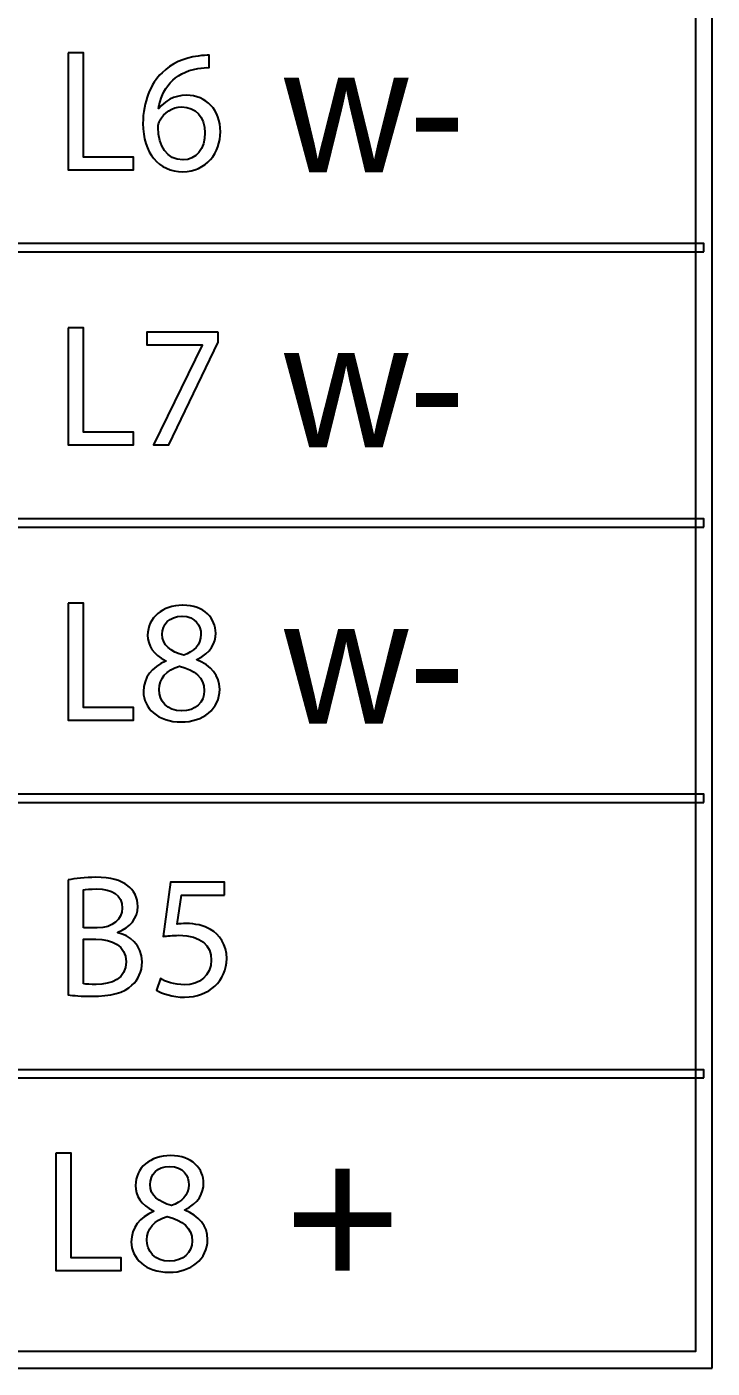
# Model space of a CAD drawing. Extents: x -2724 to 1562, y -166 to 302.
# Drawn here: x 1380.04 to 1400.07, y -27.5 to 11.72 of the extents above; entities that cross this region are included whole.
import ezdxf

# ---------------------------------------------------------------- set-up
doc = ezdxf.new("R2010")
doc.units = 0
doc.header["$LTSCALE"] = 0.25
doc.layers.add('DIM', color=6, linetype='CONTINUOUS')
doc.styles.add('S1', font='txt.shx', dxfattribs={"bigfont": 'bigfont.shx'})

msp = doc.modelspace()

# ---------------------------------------------------------------- linework, layer by layer
at = {"layer": 'DIM', "color": 3}
for points, knots in [([(1400.073, -27.496), (1400.073, -27.496), (1323.468, -27.496), (1323.468, -27.496), (1323.468, -27.496), (1323.468, -27.496), (1323.468, 45.749), (1323.468, 45.749), (1323.468, 45.749), (1323.468, 45.749), (1400.073, 45.749), (1400.073, 45.749), (1400.073, 45.749), (1400.073, 45.749), (1400.073, -27.496), (1400.073, -27.496)], [0, 0, 0, 0, 0.25, 0.25, 0.25, 0.25, 0.5, 0.5, 0.5, 0.5, 0.75, 0.75, 0.75, 0.75, 1, 1, 1, 1]), ([(1323.954, -27.01), (1323.954, -27.01), (1399.587, -27.01), (1399.587, -27.01), (1399.587, -27.01), (1399.587, -27.01), (1399.587, 45.263), (1399.587, 45.263), (1399.587, 45.263), (1399.587, 45.263), (1323.954, 45.263), (1323.954, 45.263), (1323.954, 45.263), (1323.954, 45.263), (1323.954, -27.01), (1323.954, -27.01)], [0, 0, 0, 0, 0.25, 0.25, 0.25, 0.25, 0.5, 0.5, 0.5, 0.5, 0.75, 0.75, 0.75, 0.75, 1, 1, 1, 1]), ([(1381.246, 10.958), (1381.246, 10.958), (1381.693, 10.958), (1381.693, 10.958), (1381.693, 10.958), (1381.693, 10.958), (1381.693, 7.907), (1381.693, 7.907), (1381.693, 7.907), (1381.693, 7.907), (1383.155, 7.907), (1383.155, 7.907), (1383.155, 7.907), (1383.155, 7.907), (1383.155, 7.536), (1383.155, 7.536), (1383.155, 7.536), (1383.155, 7.536), (1381.246, 7.536), (1381.246, 7.536), (1381.246, 7.536), (1381.246, 7.536), (1381.246, 10.958), (1381.246, 10.958)], [0, 0, 0, 0, 0.166667, 0.166667, 0.166667, 0.166667, 0.333333, 0.333333, 0.333333, 0.333333, 0.5, 0.5, 0.5, 0.5, 0.666667, 0.666667, 0.666667, 0.666667, 0.833333, 0.833333, 0.833333, 0.833333, 1, 1, 1, 1]), ([(1385.375, 10.522), (1385.283, 10.527), (1385.166, 10.516), (1385.039, 10.496), (1385.039, 10.496), (1384.334, 10.385), (1383.968, 9.877), (1383.892, 9.329), (1383.892, 9.329), (1383.892, 9.329), (1383.902, 9.329), (1383.902, 9.329), (1383.902, 9.329), (1384.059, 9.542), (1384.339, 9.714), (1384.704, 9.714), (1384.704, 9.714), (1385.288, 9.714), (1385.699, 9.288), (1385.699, 8.648), (1385.699, 8.648), (1385.699, 8.039), (1385.288, 7.481), (1384.598, 7.481), (1384.598, 7.481), (1383.897, 7.481), (1383.435, 8.029), (1383.435, 8.887), (1383.435, 8.887), (1383.435, 9.537), (1383.663, 10.049), (1383.993, 10.374), (1383.993, 10.374), (1384.268, 10.643), (1384.633, 10.811), (1385.049, 10.862), (1385.049, 10.862), (1385.181, 10.882), (1385.293, 10.887), (1385.375, 10.887), (1385.375, 10.887), (1385.375, 10.887), (1385.375, 10.522), (1385.375, 10.522)], [0, 0, 0, 0, 0.090909, 0.090909, 0.090909, 0.090909, 0.181818, 0.181818, 0.181818, 0.181818, 0.272727, 0.272727, 0.272727, 0.272727, 0.363636, 0.363636, 0.363636, 0.363636, 0.454545, 0.454545, 0.454545, 0.454545, 0.545455, 0.545455, 0.545455, 0.545455, 0.636364, 0.636364, 0.636364, 0.636364, 0.727273, 0.727273, 0.727273, 0.727273, 0.818182, 0.818182, 0.818182, 0.818182, 0.909091, 0.909091, 0.909091, 0.909091, 1, 1, 1, 1]), ([(1384.608, 7.826), (1384.988, 7.826), (1385.248, 8.146), (1385.248, 8.618), (1385.248, 8.618), (1385.248, 9.09), (1384.978, 9.374), (1384.567, 9.374), (1384.567, 9.374), (1384.298, 9.374), (1384.044, 9.212), (1383.923, 8.968), (1383.923, 8.968), (1383.897, 8.917), (1383.876, 8.856), (1383.876, 8.775), (1383.876, 8.775), (1383.881, 8.232), (1384.136, 7.826), (1384.602, 7.826), (1384.602, 7.826), (1384.602, 7.826), (1384.608, 7.826), (1384.608, 7.826)], [0, 0, 0, 0, 0.166667, 0.166667, 0.166667, 0.166667, 0.333333, 0.333333, 0.333333, 0.333333, 0.5, 0.5, 0.5, 0.5, 0.666667, 0.666667, 0.666667, 0.666667, 0.833333, 0.833333, 0.833333, 0.833333, 1, 1, 1, 1]), ([(1399.83, 5.136), (1399.83, 5.136), (1323.711, 5.136), (1323.711, 5.136), (1323.711, 5.136), (1323.711, 5.136), (1323.711, 5.379), (1323.711, 5.379), (1323.711, 5.379), (1323.711, 5.379), (1399.83, 5.379), (1399.83, 5.379), (1399.83, 5.379), (1399.83, 5.379), (1399.83, 5.136), (1399.83, 5.136)], [0, 0, 0, 0, 0.25, 0.25, 0.25, 0.25, 0.5, 0.5, 0.5, 0.5, 0.75, 0.75, 0.75, 0.75, 1, 1, 1, 1]), ([(1381.246, 2.915), (1381.246, 2.915), (1381.693, 2.915), (1381.693, 2.915), (1381.693, 2.915), (1381.693, 2.915), (1381.693, -0.137), (1381.693, -0.137), (1381.693, -0.137), (1381.693, -0.137), (1383.155, -0.137), (1383.155, -0.137), (1383.155, -0.137), (1383.155, -0.137), (1383.155, -0.507), (1383.155, -0.507), (1383.155, -0.507), (1383.155, -0.507), (1381.246, -0.507), (1381.246, -0.507), (1381.246, -0.507), (1381.246, -0.507), (1381.246, 2.915), (1381.246, 2.915)], [0, 0, 0, 0, 0.166667, 0.166667, 0.166667, 0.166667, 0.333333, 0.333333, 0.333333, 0.333333, 0.5, 0.5, 0.5, 0.5, 0.666667, 0.666667, 0.666667, 0.666667, 0.833333, 0.833333, 0.833333, 0.833333, 1, 1, 1, 1]), ([(1385.633, 2.793), (1385.633, 2.793), (1385.633, 2.498), (1385.633, 2.498), (1385.633, 2.498), (1385.633, 2.498), (1384.196, -0.507), (1384.196, -0.507), (1384.196, -0.507), (1384.196, -0.507), (1383.739, -0.507), (1383.739, -0.507), (1383.739, -0.507), (1383.739, -0.507), (1385.166, 2.412), (1385.166, 2.412), (1385.166, 2.412), (1385.166, 2.412), (1385.166, 2.422), (1385.166, 2.422), (1385.166, 2.422), (1385.166, 2.422), (1383.552, 2.422), (1383.552, 2.422), (1383.552, 2.422), (1383.552, 2.422), (1383.552, 2.793), (1383.552, 2.793), (1383.552, 2.793), (1383.552, 2.793), (1385.633, 2.793), (1385.633, 2.793)], [0, 0, 0, 0, 0.125, 0.125, 0.125, 0.125, 0.25, 0.25, 0.25, 0.25, 0.375, 0.375, 0.375, 0.375, 0.5, 0.5, 0.5, 0.5, 0.625, 0.625, 0.625, 0.625, 0.75, 0.75, 0.75, 0.75, 0.875, 0.875, 0.875, 0.875, 1, 1, 1, 1]), ([(1399.83, -2.913), (1399.83, -2.913), (1323.711, -2.913), (1323.711, -2.913), (1323.711, -2.913), (1323.711, -2.913), (1323.711, -2.67), (1323.711, -2.67), (1323.711, -2.67), (1323.711, -2.67), (1399.83, -2.67), (1399.83, -2.67), (1399.83, -2.67), (1399.83, -2.67), (1399.83, -2.913), (1399.83, -2.913)], [0, 0, 0, 0, 0.25, 0.25, 0.25, 0.25, 0.5, 0.5, 0.5, 0.5, 0.75, 0.75, 0.75, 0.75, 1, 1, 1, 1]), ([(1381.246, -5.128), (1381.246, -5.128), (1381.693, -5.128), (1381.693, -5.128), (1381.693, -5.128), (1381.693, -5.128), (1381.693, -8.18), (1381.693, -8.18), (1381.693, -8.18), (1381.693, -8.18), (1383.155, -8.18), (1383.155, -8.18), (1383.155, -8.18), (1383.155, -8.18), (1383.155, -8.551), (1383.155, -8.551), (1383.155, -8.551), (1383.155, -8.551), (1381.246, -8.551), (1381.246, -8.551), (1381.246, -8.551), (1381.246, -8.551), (1381.246, -5.128), (1381.246, -5.128)], [0, 0, 0, 0, 0.166667, 0.166667, 0.166667, 0.166667, 0.333333, 0.333333, 0.333333, 0.333333, 0.5, 0.5, 0.5, 0.5, 0.666667, 0.666667, 0.666667, 0.666667, 0.833333, 0.833333, 0.833333, 0.833333, 1, 1, 1, 1]), ([(1384.598, -5.194), (1385.237, -5.194), (1385.562, -5.591), (1385.562, -6.007), (1385.562, -6.007), (1385.562, -6.286), (1385.42, -6.591), (1385.014, -6.778), (1385.014, -6.778), (1385.014, -6.778), (1385.014, -6.793), (1385.014, -6.793), (1385.014, -6.793), (1385.425, -6.956), (1385.679, -7.251), (1385.679, -7.647), (1385.679, -7.647), (1385.679, -8.225), (1385.187, -8.606), (1384.557, -8.606), (1384.557, -8.606), (1383.866, -8.606), (1383.45, -8.2), (1383.45, -7.718), (1383.45, -7.718), (1383.45, -7.302), (1383.699, -7.002), (1384.1, -6.829), (1384.1, -6.829), (1384.1, -6.829), (1384.1, -6.814), (1384.1, -6.814), (1384.1, -6.814), (1383.73, -6.641), (1383.572, -6.357), (1383.572, -6.072), (1383.572, -6.072), (1383.572, -5.55), (1384.014, -5.194), (1384.593, -5.194), (1384.593, -5.194), (1384.593, -5.194), (1384.598, -5.194), (1384.598, -5.194)], [0, 0, 0, 0, 0.090909, 0.090909, 0.090909, 0.090909, 0.181818, 0.181818, 0.181818, 0.181818, 0.272727, 0.272727, 0.272727, 0.272727, 0.363636, 0.363636, 0.363636, 0.363636, 0.454545, 0.454545, 0.454545, 0.454545, 0.545455, 0.545455, 0.545455, 0.545455, 0.636364, 0.636364, 0.636364, 0.636364, 0.727273, 0.727273, 0.727273, 0.727273, 0.818182, 0.818182, 0.818182, 0.818182, 0.909091, 0.909091, 0.909091, 0.909091, 1, 1, 1, 1]), ([(1384.572, -5.514), (1384.202, -5.514), (1383.999, -5.758), (1383.999, -6.042), (1383.999, -6.042), (1383.993, -6.372), (1384.247, -6.55), (1384.628, -6.652), (1384.628, -6.652), (1384.912, -6.555), (1385.131, -6.352), (1385.131, -6.052), (1385.131, -6.052), (1385.131, -5.788), (1384.973, -5.514), (1384.577, -5.514), (1384.577, -5.514), (1384.577, -5.514), (1384.572, -5.514), (1384.572, -5.514)], [0, 0, 0, 0, 0.2, 0.2, 0.2, 0.2, 0.4, 0.4, 0.4, 0.4, 0.6, 0.6, 0.6, 0.6, 0.8, 0.8, 0.8, 0.8, 1, 1, 1, 1]), ([(1384.567, -8.281), (1384.968, -8.281), (1385.227, -8.032), (1385.227, -7.692), (1385.227, -7.692), (1385.227, -7.296), (1384.948, -7.098), (1384.501, -6.971), (1384.501, -6.971), (1384.115, -7.083), (1383.907, -7.342), (1383.907, -7.657), (1383.907, -7.657), (1383.892, -7.987), (1384.146, -8.281), (1384.562, -8.281), (1384.562, -8.281), (1384.562, -8.281), (1384.567, -8.281), (1384.567, -8.281)], [0, 0, 0, 0, 0.2, 0.2, 0.2, 0.2, 0.4, 0.4, 0.4, 0.4, 0.6, 0.6, 0.6, 0.6, 0.8, 0.8, 0.8, 0.8, 1, 1, 1, 1]), ([(1399.83, -10.963), (1399.83, -10.963), (1323.711, -10.963), (1323.711, -10.963), (1323.711, -10.963), (1323.711, -10.963), (1323.711, -10.72), (1323.711, -10.72), (1323.711, -10.72), (1323.711, -10.72), (1399.83, -10.72), (1399.83, -10.72), (1399.83, -10.72), (1399.83, -10.72), (1399.83, -10.963), (1399.83, -10.963)], [0, 0, 0, 0, 0.25, 0.25, 0.25, 0.25, 0.5, 0.5, 0.5, 0.5, 0.75, 0.75, 0.75, 0.75, 1, 1, 1, 1]), ([(1381.251, -13.223), (1381.444, -13.177), (1381.754, -13.146), (1382.058, -13.146), (1382.058, -13.146), (1382.5, -13.146), (1382.784, -13.223), (1382.992, -13.395), (1382.992, -13.395), (1383.17, -13.527), (1383.282, -13.73), (1383.282, -14), (1383.282, -14), (1383.282, -14.335), (1383.058, -14.624), (1382.703, -14.751), (1382.703, -14.751), (1382.703, -14.751), (1382.703, -14.766), (1382.703, -14.766), (1382.703, -14.766), (1383.028, -14.842), (1383.409, -15.111), (1383.409, -15.619), (1383.409, -15.619), (1383.409, -15.914), (1383.291, -16.137), (1383.114, -16.304), (1383.114, -16.304), (1382.881, -16.523), (1382.495, -16.624), (1381.936, -16.624), (1381.936, -16.624), (1381.631, -16.624), (1381.398, -16.604), (1381.251, -16.584), (1381.251, -16.584), (1381.251, -16.584), (1381.251, -13.223), (1381.251, -13.223)], [0, 0, 0, 0, 0.1, 0.1, 0.1, 0.1, 0.2, 0.2, 0.2, 0.2, 0.3, 0.3, 0.3, 0.3, 0.4, 0.4, 0.4, 0.4, 0.5, 0.5, 0.5, 0.5, 0.6, 0.6, 0.6, 0.6, 0.7, 0.7, 0.7, 0.7, 0.8, 0.8, 0.8, 0.8, 0.9, 0.9, 0.9, 0.9, 1, 1, 1, 1]), ([(1385.817, -13.669), (1385.817, -13.669), (1384.557, -13.669), (1384.557, -13.669), (1384.557, -13.669), (1384.557, -13.669), (1384.431, -14.517), (1384.431, -14.517), (1384.431, -14.517), (1384.507, -14.507), (1384.578, -14.497), (1384.7, -14.497), (1384.7, -14.497), (1384.959, -14.497), (1385.208, -14.553), (1385.41, -14.675), (1385.41, -14.675), (1385.669, -14.817), (1385.882, -15.107), (1385.882, -15.523), (1385.882, -15.523), (1385.882, -16.168), (1385.37, -16.65), (1384.654, -16.65), (1384.654, -16.65), (1384.293, -16.65), (1383.994, -16.549), (1383.832, -16.447), (1383.832, -16.447), (1383.832, -16.447), (1383.943, -16.107), (1383.943, -16.107), (1383.943, -16.107), (1384.08, -16.188), (1384.349, -16.289), (1384.654, -16.289), (1384.654, -16.289), (1385.07, -16.289), (1385.436, -16.015), (1385.431, -15.568), (1385.431, -15.568), (1385.431, -15.147), (1385.141, -14.842), (1384.486, -14.842), (1384.486, -14.842), (1384.293, -14.842), (1384.146, -14.858), (1384.025, -14.878), (1384.025, -14.878), (1384.025, -14.878), (1384.238, -13.293), (1384.238, -13.293), (1384.238, -13.293), (1384.238, -13.293), (1385.817, -13.293), (1385.817, -13.293), (1385.817, -13.293), (1385.817, -13.293), (1385.817, -13.669), (1385.817, -13.669)], [0, 0, 0, 0, 0.066667, 0.066667, 0.066667, 0.066667, 0.133333, 0.133333, 0.133333, 0.133333, 0.2, 0.2, 0.2, 0.2, 0.266667, 0.266667, 0.266667, 0.266667, 0.333333, 0.333333, 0.333333, 0.333333, 0.4, 0.4, 0.4, 0.4, 0.466667, 0.466667, 0.466667, 0.466667, 0.533333, 0.533333, 0.533333, 0.533333, 0.6, 0.6, 0.6, 0.6, 0.666667, 0.666667, 0.666667, 0.666667, 0.733333, 0.733333, 0.733333, 0.733333, 0.8, 0.8, 0.8, 0.8, 0.866667, 0.866667, 0.866667, 0.866667, 0.933333, 0.933333, 0.933333, 0.933333, 1, 1, 1, 1]), ([(1381.693, -14.624), (1381.693, -14.624), (1382.093, -14.624), (1382.093, -14.624), (1382.093, -14.624), (1382.556, -14.624), (1382.83, -14.375), (1382.83, -14.045), (1382.83, -14.045), (1382.83, -13.649), (1382.53, -13.487), (1382.083, -13.487), (1382.083, -13.487), (1381.88, -13.487), (1381.764, -13.502), (1381.693, -13.517), (1381.693, -13.517), (1381.693, -13.517), (1381.693, -14.624), (1381.693, -14.624)], [0, 0, 0, 0, 0.2, 0.2, 0.2, 0.2, 0.4, 0.4, 0.4, 0.4, 0.6, 0.6, 0.6, 0.6, 0.8, 0.8, 0.8, 0.8, 1, 1, 1, 1]), ([(1381.693, -16.259), (1381.784, -16.274), (1381.906, -16.279), (1382.063, -16.279), (1382.063, -16.279), (1382.52, -16.279), (1382.941, -16.112), (1382.941, -15.614), (1382.941, -15.614), (1382.941, -15.152), (1382.54, -14.954), (1382.058, -14.954), (1382.058, -14.954), (1382.058, -14.954), (1381.693, -14.954), (1381.693, -14.954), (1381.693, -14.954), (1381.693, -14.954), (1381.693, -16.259), (1381.693, -16.259)], [0, 0, 0, 0, 0.2, 0.2, 0.2, 0.2, 0.4, 0.4, 0.4, 0.4, 0.6, 0.6, 0.6, 0.6, 0.8, 0.8, 0.8, 0.8, 1, 1, 1, 1]), ([(1399.83, -19.013), (1399.83, -19.013), (1323.711, -19.013), (1323.711, -19.013), (1323.711, -19.013), (1323.711, -19.013), (1323.711, -18.77), (1323.711, -18.77), (1323.711, -18.77), (1323.711, -18.77), (1399.83, -18.77), (1399.83, -18.77), (1399.83, -18.77), (1399.83, -18.77), (1399.83, -19.013), (1399.83, -19.013)], [0, 0, 0, 0, 0.25, 0.25, 0.25, 0.25, 0.5, 0.5, 0.5, 0.5, 0.75, 0.75, 0.75, 0.75, 1, 1, 1, 1]), ([(1380.89, -21.215), (1380.89, -21.215), (1381.337, -21.215), (1381.337, -21.215), (1381.337, -21.215), (1381.337, -21.215), (1381.337, -24.266), (1381.337, -24.266), (1381.337, -24.266), (1381.337, -24.266), (1382.799, -24.266), (1382.799, -24.266), (1382.799, -24.266), (1382.799, -24.266), (1382.799, -24.637), (1382.799, -24.637), (1382.799, -24.637), (1382.799, -24.637), (1380.89, -24.637), (1380.89, -24.637), (1380.89, -24.637), (1380.89, -24.637), (1380.89, -21.215), (1380.89, -21.215)], [0, 0, 0, 0, 0.166667, 0.166667, 0.166667, 0.166667, 0.333333, 0.333333, 0.333333, 0.333333, 0.5, 0.5, 0.5, 0.5, 0.666667, 0.666667, 0.666667, 0.666667, 0.833333, 0.833333, 0.833333, 0.833333, 1, 1, 1, 1]), ([(1384.242, -21.281), (1384.882, -21.281), (1385.207, -21.677), (1385.207, -22.093), (1385.207, -22.093), (1385.207, -22.372), (1385.065, -22.677), (1384.659, -22.865), (1384.659, -22.865), (1384.659, -22.865), (1384.659, -22.88), (1384.659, -22.88), (1384.659, -22.88), (1385.07, -23.043), (1385.324, -23.338), (1385.324, -23.733), (1385.324, -23.733), (1385.324, -24.312), (1384.831, -24.693), (1384.202, -24.693), (1384.202, -24.693), (1383.511, -24.693), (1383.095, -24.287), (1383.095, -23.805), (1383.095, -23.805), (1383.095, -23.388), (1383.344, -23.089), (1383.745, -22.915), (1383.745, -22.915), (1383.745, -22.915), (1383.745, -22.901), (1383.745, -22.901), (1383.745, -22.901), (1383.374, -22.728), (1383.217, -22.444), (1383.217, -22.159), (1383.217, -22.159), (1383.217, -21.637), (1383.659, -21.281), (1384.237, -21.281), (1384.237, -21.281), (1384.237, -21.281), (1384.242, -21.281), (1384.242, -21.281)], [0, 0, 0, 0, 0.090909, 0.090909, 0.090909, 0.090909, 0.181818, 0.181818, 0.181818, 0.181818, 0.272727, 0.272727, 0.272727, 0.272727, 0.363636, 0.363636, 0.363636, 0.363636, 0.454545, 0.454545, 0.454545, 0.454545, 0.545455, 0.545455, 0.545455, 0.545455, 0.636364, 0.636364, 0.636364, 0.636364, 0.727273, 0.727273, 0.727273, 0.727273, 0.818182, 0.818182, 0.818182, 0.818182, 0.909091, 0.909091, 0.909091, 0.909091, 1, 1, 1, 1]), ([(1384.217, -21.601), (1383.846, -21.601), (1383.643, -21.844), (1383.643, -22.129), (1383.643, -22.129), (1383.638, -22.459), (1383.892, -22.637), (1384.273, -22.739), (1384.273, -22.739), (1384.557, -22.642), (1384.775, -22.439), (1384.775, -22.139), (1384.775, -22.139), (1384.775, -21.875), (1384.618, -21.601), (1384.222, -21.601), (1384.222, -21.601), (1384.222, -21.601), (1384.217, -21.601), (1384.217, -21.601)], [0, 0, 0, 0, 0.2, 0.2, 0.2, 0.2, 0.4, 0.4, 0.4, 0.4, 0.6, 0.6, 0.6, 0.6, 0.8, 0.8, 0.8, 0.8, 1, 1, 1, 1]), ([(1384.212, -24.368), (1384.613, -24.368), (1384.872, -24.119), (1384.872, -23.779), (1384.872, -23.779), (1384.872, -23.383), (1384.593, -23.185), (1384.146, -23.058), (1384.146, -23.058), (1383.76, -23.17), (1383.552, -23.429), (1383.552, -23.744), (1383.552, -23.744), (1383.537, -24.074), (1383.79, -24.368), (1384.207, -24.368), (1384.207, -24.368), (1384.207, -24.368), (1384.212, -24.368), (1384.212, -24.368)], [0, 0, 0, 0, 0.2, 0.2, 0.2, 0.2, 0.4, 0.4, 0.4, 0.4, 0.6, 0.6, 0.6, 0.6, 0.8, 0.8, 0.8, 0.8, 1, 1, 1, 1])]:
    msp.add_open_spline(points, degree=3, knots=knots, dxfattribs=at)

# ---------------------------------------------------------------- texts
at = {"layer": 'DIM', "color": 3, "width": 288.87201, "attachment_point": 1, "style": 'S1'}
for s, insert, char_height in [('{\\fArial|b0|i0|c0|p32;w-}', (1387.559, 11.066), 3.6), ('{\\fArial|b0|i0|c0|p32;w-}', (1387.559, 3.02), 3.6), ('{\\fArial|b0|i0|c0|p32;w-}', (1387.559, -5.05), 3.6), ('{\\fArial|b0|i0|c0|p32;+}', (1387.559, -20.986), 4.2)]:
    msp.add_mtext(s, dxfattribs=dict(at, insert=insert, char_height=char_height))

doc.saveas('drawing.dxf')
